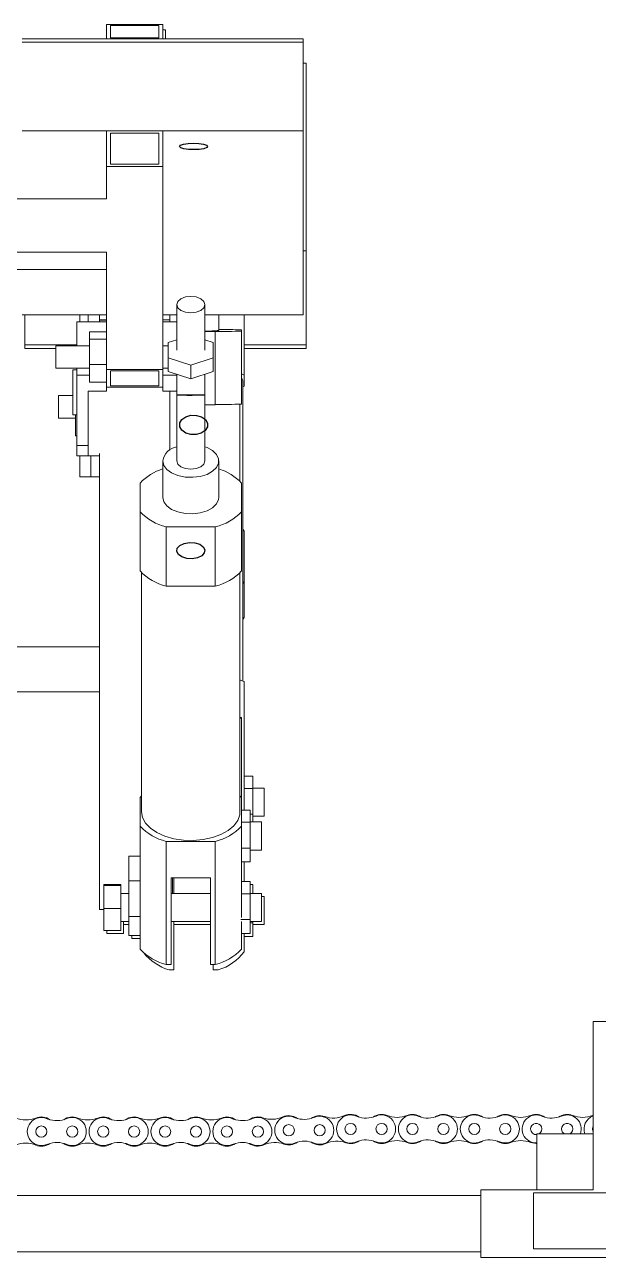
# Model space of a CAD drawing. Header units: millimetres. Extents: x 0 to 1189, y 0 to 841.
# Drawn here: x 158.31 to 178.71, y 428.39 to 472.26 of the extents above; entities that cross this region are included whole.
import ezdxf

# ---------------------------------------------------------------- set-up
doc = ezdxf.new("R2010")
doc.units = ezdxf.units.MM

msp = doc.modelspace()

# ---------------------------------------------------------------- linework, layer by layer
at = {"color": 7, "linetype": 'Continuous', "lineweight": 15}
for p, q in [((161.217, 472.265), (163.217, 472.265)), ((161.217, 471.755), (161.217, 472.265)), ((163.077, 472.229), (161.357, 472.229)), ((161.357, 472.229), (161.357, 471.79)), ((163.077, 471.79), (163.077, 472.229)), ((163.217, 471.755), (163.217, 472.265)), ((168.217, 471.755), (158.217, 471.755)), ((163.217, 471.755), (161.217, 471.755)), ((161.357, 471.79), (163.077, 471.79)), ((163.217, 472.08), (163.317, 472.08)), ((163.317, 472.08), (163.317, 471.755)), ((168.217, 471.755), (168.217, 471.64)), ((168.217, 471.64), (158.217, 471.64)), ((168.217, 468.49), (168.217, 471.64)), ((168.317, 470.889), (168.217, 470.889)), ((168.317, 464.219), (168.317, 470.889)), ((168.217, 468.49), (158.217, 468.49)), ((163.217, 468.49), (161.217, 468.49)), ((161.217, 468.49), (161.217, 467.211)), ((161.357, 468.401), (163.077, 468.401)), ((161.357, 467.3), (161.357, 468.401)), ((163.077, 468.401), (163.077, 467.3)), ((163.217, 468.49), (163.217, 467.211)), ((168.217, 461.932), (168.217, 468.49)), ((163.077, 467.3), (161.357, 467.3)), ((161.217, 467.211), (161.217, 466.07)), ((161.217, 467.211), (163.217, 467.211)), ((163.217, 467.211), (163.217, 459.987)), ((161.217, 466.07), (133.217, 466.07)), ((168.317, 464.219), (168.217, 464.219)), ((168.317, 460.873), (168.317, 464.219)), ((161.217, 464.169), (133.217, 464.169)), ((161.217, 464.169), (161.217, 459.987)), ((161.217, 463.548), (133.217, 463.548)), ((163.717, 462.302), (163.717, 460.68)), ((164.717, 460.68), (164.717, 462.302)), ((161.217, 461.932), (158.217, 461.932)), ((158.317, 460.873), (158.317, 461.934)), ((160.167, 461.684), (161.217, 461.684)), ((160.167, 460.837), (160.167, 461.684)), ((160.267, 461.684), (160.267, 461.932)), ((160.567, 461.932), (160.567, 461.684)), ((160.967, 461.684), (160.967, 461.932)), ((161.217, 461.752), (160.967, 461.752)), ((161.217, 461.75), (160.967, 461.75)), ((163.717, 461.932), (163.217, 461.932)), ((163.467, 461.752), (163.217, 461.752)), ((163.717, 461.684), (163.217, 461.684)), ((163.467, 461.932), (163.467, 461.684)), ((168.217, 461.932), (164.717, 461.932)), ((165.217, 461.379), (165.217, 461.932)), ((166.117, 461.932), (166.117, 459.79)), ((160.617, 461.336), (161.217, 461.336)), ((160.617, 461.068), (160.617, 461.336)), ((165.089, 461.338), (164.717, 461.338)), ((165.089, 461.338), (165.089, 458.738)), ((166.017, 461.399), (166.017, 461.359)), ((166.017, 461.359), (166.017, 458.76)), ((160.167, 460.873), (158.317, 460.873)), ((158.317, 460.873), (158.317, 460.737)), ((159.417, 460.737), (158.317, 460.737)), ((160.617, 460.837), (159.417, 460.837)), ((159.417, 460.202), (159.417, 460.837)), ((160.617, 460.169), (160.617, 461.068)), ((160.617, 461.068), (161.217, 461.068)), ((163.417, 460.837), (163.217, 460.837)), ((163.717, 461.051), (163.417, 460.95)), ((163.417, 460.95), (163.417, 460.837)), ((163.417, 460.525), (163.417, 460.837)), ((165.017, 460.95), (164.717, 461.051)), ((165.017, 460.41), (165.017, 460.95)), ((168.317, 460.873), (166.117, 460.873)), ((168.317, 460.737), (166.117, 460.737)), ((168.317, 460.873), (168.317, 460.737)), ((163.417, 460.525), (163.417, 460.41)), ((163.417, 460.41), (164.217, 460.139)), ((163.417, 460.41), (163.417, 459.923)), ((164.217, 460.139), (165.017, 460.41)), ((165.017, 460.41), (165.017, 459.923)), ((159.417, 460.037), (159.417, 460.202)), ((159.417, 460.037), (160.617, 460.037)), ((160.167, 459.98), (160.017, 459.98)), ((160.017, 459.98), (160.017, 458.38)), ((160.167, 459.783), (160.167, 460.037)), ((160.617, 460.169), (161.217, 460.169)), ((160.617, 459.537), (160.617, 460.169)), ((161.217, 459.987), (163.217, 459.987)), ((161.217, 459.731), (161.217, 459.987)), ((161.357, 459.943), (163.077, 459.943)), ((161.357, 459.409), (161.357, 459.943)), ((163.077, 459.943), (163.077, 459.409)), ((163.217, 460.037), (163.417, 460.037)), ((163.217, 459.987), (163.217, 459.365)), ((163.417, 459.923), (164.217, 459.653)), ((164.217, 460.139), (164.217, 459.653)), ((164.217, 459.653), (165.017, 459.923)), ((160.167, 459.783), (160.617, 459.783)), ((160.167, 457.288), (160.167, 459.783)), ((160.617, 459.537), (161.217, 459.537)), ((161.217, 459.537), (161.217, 459.731)), ((161.217, 459.365), (161.217, 459.537)), ((163.077, 459.409), (161.357, 459.409)), ((163.717, 459.783), (163.217, 459.783)), ((163.717, 459.822), (163.717, 456.735)), ((164.717, 456.735), (164.717, 459.822)), ((166.067, 448.902), (166.067, 459.592)), ((166.117, 459.395), (166.067, 459.373)), ((166.117, 459.79), (166.117, 459.395)), ((160.017, 459.061), (159.517, 459.061)), ((159.517, 458.94), (159.517, 459.061)), ((161.217, 459.218), (160.567, 459.218)), ((160.567, 459.218), (160.567, 457.288)), ((163.217, 459.365), (161.217, 459.365)), ((161.217, 459.218), (161.217, 459.365)), ((163.217, 459.218), (163.217, 459.365)), ((163.717, 459.218), (163.217, 459.218)), ((163.467, 459.218), (163.467, 457.122)), ((159.517, 458.261), (159.517, 458.94)), ((165.089, 458.738), (164.717, 458.738)), ((165.967, 456.005), (165.967, 458.757)), ((159.517, 458.261), (160.117, 458.261)), ((160.017, 458.38), (160.167, 458.38)), ((160.117, 458.38), (160.117, 457.629)), ((160.117, 457.629), (160.167, 457.629)), ((160.167, 457.288), (160.567, 457.288)), ((160.167, 456.921), (160.167, 457.288)), ((160.567, 457.288), (160.567, 456.921)), ((160.167, 456.921), (160.567, 456.921)), ((160.267, 456.17), (160.267, 456.921)), ((160.567, 456.921), (160.967, 456.921)), ((160.667, 456.921), (160.667, 456.17)), ((160.967, 456.999), (160.967, 440.767)), ((163.217, 456.735), (163.217, 455.438)), ((165.217, 455.438), (165.217, 456.735)), ((160.267, 456.17), (160.667, 456.17)), ((160.667, 456.17), (160.967, 456.17)), ((162.417, 455.948), (162.417, 454.928)), ((166.017, 455.948), (166.017, 454.928)), ((162.417, 454.928), (162.417, 452.819)), ((166.017, 454.928), (166.017, 452.819)), ((163.345, 454.385), (163.345, 452.276)), ((165.089, 454.385), (163.345, 454.385)), ((165.089, 454.385), (165.089, 452.276)), ((166.067, 454.304), (166.117, 454.237)), ((166.117, 454.237), (166.117, 452.374)), ((162.467, 452.763), (162.467, 444.248)), ((165.967, 444.248), (165.967, 452.763)), ((166.067, 452.441), (166.117, 452.374)), ((166.117, 452.374), (166.117, 451.158)), ((165.089, 452.276), (163.345, 452.276)), ((166.117, 451.158), (166.067, 451.09)), ((160.967, 450.119), (155.217, 450.119)), ((166.117, 448.88), (166.117, 445.082)), ((155.217, 448.519), (160.967, 448.519)), ((166.017, 447.603), (165.967, 447.605)), ((165.967, 447.56), (166.017, 447.563)), ((166.017, 447.603), (166.017, 447.563)), ((166.017, 447.563), (166.017, 444.758)), ((166.117, 445.515), (166.429, 445.515)), ((166.429, 445.515), (166.429, 445.081)), ((166.116, 445.081), (166.429, 445.081)), ((166.117, 445.069), (166.117, 444.307)), ((166.829, 445.092), (166.429, 445.092)), ((166.429, 445.081), (166.429, 444.158)), ((166.829, 445.092), (166.829, 444.592)), ((162.467, 444.814), (162.417, 444.758)), ((162.417, 444.758), (162.417, 443.737)), ((166.017, 444.758), (165.967, 444.814)), ((166.017, 444.758), (166.017, 443.737)), ((166.829, 444.592), (166.829, 444.092)), ((166.017, 444.307), (166.329, 444.307)), ((166.329, 444.307), (166.329, 443.873)), ((166.329, 444.158), (166.429, 444.158)), ((166.429, 444.158), (166.429, 443.884)), ((166.429, 444.092), (166.829, 444.092)), ((162.417, 443.737), (162.417, 440.729)), ((166.017, 443.873), (166.329, 443.873)), ((166.017, 443.737), (166.017, 440.479)), ((166.729, 443.884), (166.329, 443.884)), ((166.329, 443.873), (166.329, 442.95)), ((166.729, 443.884), (166.729, 443.384)), ((163.345, 443.194), (163.345, 438.815)), ((165.089, 443.194), (163.345, 443.194)), ((165.089, 443.194), (165.089, 438.815)), ((166.729, 443.384), (166.729, 442.884)), ((166.017, 442.95), (166.329, 442.95)), ((166.329, 442.95), (166.329, 442.461)), ((166.329, 442.884), (166.729, 442.884)), ((162.017, 442.664), (162.417, 442.664)), ((162.017, 442.664), (162.017, 441.79)), ((166.017, 442.461), (166.329, 442.461)), ((166.117, 442.461), (166.117, 441.765)), ((164.917, 441.897), (163.517, 441.897)), ((163.517, 441.897), (163.517, 438.815)), ((163.567, 441.342), (163.567, 441.897)), ((163.617, 441.897), (163.617, 441.342)), ((164.917, 438.815), (164.917, 441.897)), ((161.129, 441.662), (161.729, 441.662)), ((161.129, 441.62), (161.129, 441.662)), ((161.129, 440.8), (161.129, 441.62)), ((161.129, 441.62), (161.729, 441.62)), ((161.729, 441.62), (161.729, 441.662)), ((161.729, 440.8), (161.729, 441.62)), ((162.417, 441.79), (162.017, 441.79)), ((162.017, 441.79), (162.017, 440.524)), ((166.017, 441.765), (166.329, 441.765)), ((166.329, 441.765), (166.329, 441.331)), ((166.329, 441.655), (166.429, 441.655)), ((166.429, 441.655), (166.429, 441.342)), ((162.017, 441.342), (161.729, 441.342)), ((164.917, 441.342), (163.517, 441.342)), ((166.017, 441.331), (166.329, 441.331)), ((166.729, 441.342), (166.329, 441.342)), ((166.329, 441.331), (166.329, 440.408)), ((166.729, 441.342), (166.729, 440.342)), ((166.829, 441.232), (166.729, 441.232)), ((166.829, 441.232), (166.829, 440.232)), ((161.129, 440.767), (160.967, 440.767)), ((161.129, 440.022), (161.129, 440.8)), ((161.129, 440.8), (161.729, 440.8)), ((161.729, 440.022), (161.729, 440.8)), ((162.417, 440.524), (162.417, 440.729)), ((161.729, 440.342), (162.017, 440.342)), ((161.829, 439.912), (161.829, 440.342)), ((161.829, 440.232), (162.017, 440.232)), ((162.417, 440.524), (162.017, 440.524)), ((162.017, 440.524), (162.017, 439.842)), ((162.417, 439.934), (162.417, 440.524)), ((163.517, 440.342), (164.917, 440.342)), ((163.617, 440.342), (163.617, 438.617)), ((163.617, 440.232), (164.917, 440.232)), ((165.995, 440.408), (166.329, 440.408)), ((166.017, 440.347), (166.017, 439.359)), ((166.329, 440.408), (166.329, 439.919)), ((166.329, 440.342), (166.729, 440.342)), ((166.329, 440.298), (166.429, 440.298)), ((166.429, 440.342), (166.429, 440.298)), ((166.429, 440.298), (166.429, 439.809)), ((166.429, 440.232), (166.829, 440.232)), ((161.129, 440.022), (161.729, 440.022)), ((161.229, 439.912), (161.229, 440.022)), ((161.229, 439.912), (161.829, 439.912)), ((162.017, 439.842), (162.417, 439.842)), ((162.117, 439.842), (162.117, 439.732)), ((162.117, 439.732), (162.417, 439.732)), ((162.417, 439.934), (162.417, 439.359)), ((166.017, 439.919), (166.329, 439.919)), ((166.117, 439.919), (166.117, 439.264)), ((166.117, 439.809), (166.429, 439.809)), ((163.517, 438.815), (163.345, 438.815)), ((165.089, 438.815), (164.917, 438.815)), ((165.017, 438.815), (165.017, 438.617)), ((163.445, 438.617), (163.617, 438.617)), ((165.017, 438.617), (165.189, 438.617)), ((178.527, 436.788), (178.527, 432.788)), ((178.527, 436.788), (180.527, 436.788)), ((178.527, 433.448), (178.506, 433.44)), ((178.527, 432.788), (176.527, 432.788)), ((176.527, 430.788), (176.527, 432.788)), ((178.527, 430.788), (178.527, 432.788)), ((174.527, 430.588), (150.967, 430.588)), ((174.527, 430.788), (174.527, 428.388)), ((176.527, 430.788), (174.527, 430.788)), ((176.409, 430.688), (180.681, 430.688)), ((176.409, 428.688), (176.409, 430.688)), ((176.527, 430.788), (178.527, 430.788)), ((181.409, 428.688), (176.409, 428.688)), ((174.527, 428.588), (150.967, 428.588)), ((181.518, 428.388), (174.527, 428.388))]:
    msp.add_line(p, q, dxfattribs=at)
at = {"color": 7, "linetype": 'Continuous', "flags": 128}
for points in [[(164.325, 467.815), (164.133, 467.823), (163.969, 467.847), (163.858, 467.883), (163.817, 467.926), (163.852, 467.97), (163.958, 468.007), (164.118, 468.032), (164.309, 468.041), (164.501, 468.033), (164.665, 468.009), (164.776, 467.973), (164.817, 467.93), (164.782, 467.886), (164.676, 467.849), (164.515, 467.824), (164.325, 467.815)], [(164.714, 459.082), (164.695, 459.078), (164.604, 459.074), (164.453, 459.071), (164.266, 459.069), (164.072, 459.07), (163.9, 459.072), (163.776, 459.075), (163.719, 459.08), (163.738, 459.084), (163.83, 459.088), (163.981, 459.091), (164.167, 459.092), (164.362, 459.092), (164.534, 459.09), (164.658, 459.086), (164.714, 459.082)], [(164.043, 458.308), (164.224, 458.359), (164.419, 458.357), (164.599, 458.304), (164.735, 458.207), (164.808, 458.081), (164.806, 457.945), (164.73, 457.819), (164.591, 457.724), (164.41, 457.673), (164.215, 457.674), (164.035, 457.728), (163.898, 457.825), (163.826, 457.951), (163.827, 458.087), (163.904, 458.212), (164.043, 458.308)], [(164.714, 453.573), (164.695, 453.459), (164.604, 453.358), (164.453, 453.286), (164.266, 453.253), (164.072, 453.264), (163.9, 453.318), (163.776, 453.406), (163.719, 453.515), (163.738, 453.629), (163.83, 453.729), (163.981, 453.802), (164.167, 453.835), (164.362, 453.824), (164.534, 453.77), (164.658, 453.682), (164.714, 453.573)]]:
    msp.add_lwpolyline(points, dxfattribs=at)
at = {"color": 7, "linetype": 'Continuous', "lineweight": 15, "flags": 128}
for points in [[(164.678, 462.414), (164.717, 462.302), (164.679, 462.19), (164.571, 462.095), (164.41, 462.032), (164.218, 462.009), (164.027, 462.031), (163.864, 462.094), (163.755, 462.189), (163.717, 462.301), (163.754, 462.413), (163.862, 462.508), (164.024, 462.572), (164.215, 462.594), (164.407, 462.572), (164.569, 462.509), (164.678, 462.414)], [(166.017, 459.831), (166.038, 459.823), (166.117, 459.79)], [(166.017, 459.686), (166.031, 459.672), (166.067, 459.592)], [(163.217, 456.735), (163.254, 456.577), (163.362, 456.431), (163.534, 456.308), (163.757, 456.216), (164.013, 456.162), (164.285, 456.152), (164.552, 456.184), (164.794, 456.257), (164.993, 456.366), (165.134, 456.502), (165.208, 456.656), (165.208, 456.815), (165.134, 456.969), (164.993, 457.105), (164.794, 457.213), (164.717, 457.242)], [(163.717, 456.735), (163.755, 456.623), (163.863, 456.528), (164.026, 456.465), (164.217, 456.443), (164.408, 456.465), (164.57, 456.528), (164.679, 456.623), (164.717, 456.735), (164.717, 456.735)], [(163.217, 455.438), (163.254, 455.28), (163.362, 455.134), (163.534, 455.01), (163.757, 454.918), (164.013, 454.865), (164.285, 454.854), (164.552, 454.887), (164.794, 454.96), (164.993, 455.069), (165.134, 455.205), (165.208, 455.358), (165.217, 455.438)], [(165.967, 448.938), (166.038, 448.913), (166.117, 448.88)], [(162.467, 444.248), (162.503, 444.041), (162.609, 443.844), (162.781, 443.663), (163.011, 443.505), (163.291, 443.378), (163.609, 443.287), (163.952, 443.235), (164.305, 443.225), (164.655, 443.256), (164.988, 443.328), (165.288, 443.438), (165.545, 443.58), (165.747, 443.751), (165.887, 443.941), (165.958, 444.144), (165.967, 444.248)], [(178.501, 432.957), (178.516, 433.034), (178.527, 433.056)], [(178.527, 432.858), (178.516, 432.881), (178.501, 432.957)], [(176.306, 432.475), (176.504, 432.437), (176.527, 432.438)]]:
    msp.add_lwpolyline(points, dxfattribs=at)
at = {"color": 7, "linetype": 'Continuous', "lineweight": 15}
for centre in [(167.701, 432.911), (168.801, 432.911), (169.901, 432.957), (171.001, 432.957), (172.101, 432.957), (173.201, 432.957), (174.301, 432.957), (175.401, 432.957), (158.902, 432.865), (160.002, 432.865), (161.102, 432.865), (162.202, 432.865), (163.302, 432.865), (164.402, 432.865), (165.502, 432.865), (166.602, 432.865)]:
    msp.add_circle(centre, 0.2, dxfattribs=at)
for centre, radius, start, end in [((164.805, 465.452), 4.093, 268.7724, 275.7809), ((164.884, 490.466), 29.129, 270.4015, 272.2279), ((164.942, 434.059), 27.361, 87.7485, 89.4244), ((164.884, 487.883), 29.145, 270.402, 272.2274), ((163.837, 456.624), 0.63, 100.9873, 169.7848), ((163.739, 454.734), 1.795, 106.9166, 137.4461), ((164.694, 454.734), 1.795, 42.5546, 73.083), ((163.778, 456.188), 1.855, 222.8136, 256.515), ((164.656, 456.189), 1.855, 283.4854, 317.1857), ((163.778, 454.08), 1.855, 222.8136, 256.515), ((164.656, 454.08), 1.855, 283.4854, 317.1857), ((163.778, 444.998), 1.855, 222.8131, 256.5151), ((164.656, 444.998), 1.855, 283.4852, 317.1862), ((163.778, 440.619), 1.855, 222.8129, 256.5156), ((163.982, 440.381), 1.844, 218.6574, 253.0618), ((164.656, 440.619), 1.855, 283.4848, 317.1864), ((164.66, 440.364), 1.826, 286.8418, 322.9581), ((158.352, 434.228), 0.95, 248.0282, 291.9718), ((158.902, 432.865), 0.5, 62.9848, 297.0152), ((158.902, 432.865), 0.52, 53.8011, 111.9718), ((159.45, 434.166), 0.913, 249.4752, 293.0189), ((160.002, 432.865), 0.52, 68.0282, 125.7494), ((160.002, 432.865), 0.5, 246.9811, 113.0189), ((160.552, 434.228), 0.95, 248.0282, 291.9718), ((161.102, 432.865), 0.5, 62.9848, 297.0152), ((161.102, 432.865), 0.52, 53.8011, 111.9718), ((161.65, 434.166), 0.913, 249.4752, 293.0189), ((162.202, 432.865), 0.52, 68.0282, 125.7494), ((162.202, 432.865), 0.5, 246.9811, 113.0189), ((162.752, 434.228), 0.95, 248.0282, 291.9718), ((163.302, 432.865), 0.5, 62.9848, 297.0152), ((163.302, 432.865), 0.52, 53.8011, 111.9718), ((163.85, 434.166), 0.913, 249.4752, 293.0189), ((164.402, 432.865), 0.52, 68.0282, 125.7494), ((164.402, 432.865), 0.5, 246.9811, 113.0189), ((164.952, 434.228), 0.95, 248.0282, 291.9718), ((165.502, 432.865), 0.5, 62.9848, 297.0152), ((165.502, 432.865), 0.52, 53.8011, 111.9718), ((166.05, 434.166), 0.913, 249.4752, 293.0189), ((166.602, 432.865), 0.52, 70.4312, 125.7494), ((166.602, 432.865), 0.5, 246.9811, 113.0189), ((167.095, 434.25), 0.95, 250.4312, 294.3747), ((167.701, 432.911), 0.5, 62.9848, 297.0152), ((167.701, 432.911), 0.52, 53.8011, 114.3747), ((168.249, 434.212), 0.913, 249.4752, 293.0189), ((168.801, 432.911), 0.52, 70.4312, 125.7494), ((168.801, 432.911), 0.5, 246.9811, 113.0189), ((169.294, 434.296), 0.95, 250.4312, 294.3747), ((169.901, 432.957), 0.5, 62.9848, 297.0152), ((169.901, 432.957), 0.52, 53.8011, 114.3747), ((170.448, 434.258), 0.913, 249.4752, 293.0189), ((171.001, 432.957), 0.52, 68.0282, 125.7494), ((171.001, 432.957), 0.5, 246.9811, 113.0189), ((171.551, 434.321), 0.95, 248.0282, 291.9718), ((172.101, 432.957), 0.5, 62.9848, 297.0152), ((172.101, 432.957), 0.52, 53.8011, 111.9718), ((172.648, 434.258), 0.913, 249.4752, 293.0189), ((173.201, 432.957), 0.52, 68.0282, 125.7494), ((173.201, 432.957), 0.5, 246.9811, 113.0189), ((173.751, 434.321), 0.95, 248.0282, 291.9718), ((174.301, 432.957), 0.5, 62.9848, 297.0152), ((174.301, 432.957), 0.52, 53.8011, 111.9718), ((174.848, 434.258), 0.913, 249.4752, 293.0189), ((175.401, 432.957), 0.52, 68.0282, 125.7494), ((175.401, 432.957), 0.5, 246.9811, 113.0189), ((175.951, 434.321), 0.95, 248.0282, 291.9718), ((176.501, 432.957), 0.5, 62.9848, 273.0063), ((176.501, 432.957), 0.2, 301.855, 180), ((176.501, 432.957), 0.52, 53.8011, 111.9718), ((177.048, 434.258), 0.913, 249.4752, 293.0189), ((177.601, 432.957), 0.52, 68.0282, 125.7494), ((177.601, 432.957), 0.2, 301.855, 180), ((177.601, 432.957), 0.5, 340.1381, 113.0189), ((178.151, 434.321), 0.95, 248.0282, 291.9718), ((178.701, 432.957), 0.5, 110.3378, 199.8619), ((176.501, 432.957), 0.2, 180, 277.5339), ((177.601, 432.957), 0.2, 180, 238.145), ((158.352, 431.502), 0.95, 68.0282, 111.9718), ((158.902, 432.865), 0.52, 248.0282, 306.1989), ((159.45, 431.564), 0.913, 66.9811, 110.5248), ((160.002, 432.865), 0.52, 234.2506, 291.9718), ((160.552, 431.502), 0.95, 68.0282, 111.9718), ((161.102, 432.865), 0.52, 248.0282, 306.1989), ((161.65, 431.564), 0.913, 66.9811, 110.5248), ((162.202, 432.865), 0.52, 234.2506, 291.9718), ((162.752, 431.502), 0.95, 68.0282, 111.9718), ((163.302, 432.865), 0.52, 248.0282, 306.1989), ((163.85, 431.564), 0.913, 66.9811, 110.5248), ((164.402, 432.865), 0.52, 234.2506, 291.9718), ((164.952, 431.502), 0.95, 68.0282, 111.9718), ((165.502, 432.865), 0.52, 248.0282, 306.1989), ((166.05, 431.564), 0.913, 66.9811, 110.5248), ((166.602, 432.865), 0.52, 234.2506, 294.3747), ((167.209, 431.526), 0.95, 70.4312, 114.3747), ((167.701, 432.911), 0.52, 250.4312, 306.1989), ((168.249, 431.611), 0.913, 66.9811, 110.5248), ((168.801, 432.911), 0.52, 234.2506, 294.3747), ((169.408, 431.572), 0.95, 70.4312, 114.3747), ((169.901, 432.957), 0.52, 250.4312, 306.1989), ((170.448, 431.657), 0.913, 66.9811, 110.5248), ((171.001, 432.957), 0.52, 234.2506, 291.9718), ((171.551, 431.594), 0.95, 68.0282, 111.9718), ((172.101, 432.957), 0.52, 248.0282, 306.1989), ((172.648, 431.657), 0.913, 66.9811, 110.5248), ((173.201, 432.957), 0.52, 234.2506, 291.9718), ((173.751, 431.594), 0.95, 68.0282, 111.9718), ((174.301, 432.957), 0.52, 248.0282, 306.1989), ((174.848, 431.657), 0.913, 66.9811, 110.5248), ((175.401, 432.957), 0.52, 234.2506, 291.9718), ((175.951, 431.594), 0.95, 68.0282, 111.9718)]:
    msp.add_arc(centre, radius, start, end, dxfattribs=at)

doc.saveas('drawing.dxf')
